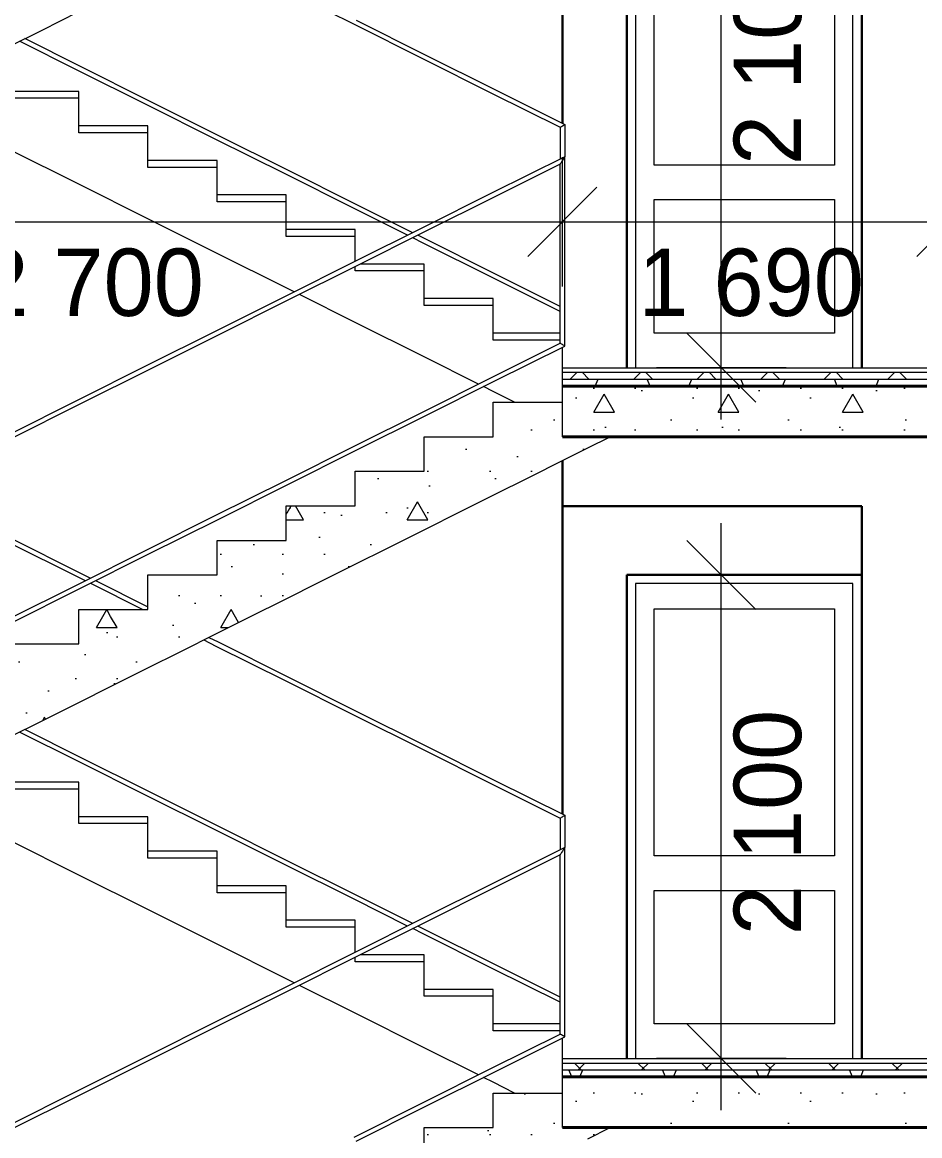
# Model space of a CAD drawing. Header units: millimetres. Extents: x -168133 to -32053, y -12928 to 37693.
# Drawn here: x -153681 to -149784, y 15564 to 20400 of the extents above; entities that cross this region are included whole.
import ezdxf

# ---------------------------------------------------------------- set-up
doc = ezdxf.new("R2010")
doc.units = ezdxf.units.MM
doc.header["$MEASUREMENT"] = 0
for name, color, linetype in [('Двери ArchiCAD', 7, 'Continuous'), ('Интерьер- Перегородка', 7, 'Continuous'), ('Кладочні розміри', 7, 'Continuous'), ('Лестницы внутренние', 7, 'Continuous'), ('Перекрытия', 7, 'Continuous')]:
    doc.layers.add(name, color=color, linetype=linetype)
for name, color, linetype, lineweight in [('Двери ArchiCAD_Ном._пера__1', 7, 'Continuous', 13), ('Двери ArchiCAD_Ном._пера__41', 7, 'Continuous', 30), ('Интерьер- Перегородка_Ном._пера__41', 7, 'Continuous', 30), ('Лестницы внутренние_Ном._пера__1', 7, 'Continuous', 13), ('Лестницы внутренние_Ном._пера__21', 7, 'Continuous', 20), ('Лестницы внутренние_Ном._пера__7', 7, 'Continuous', 5), ('Перекрытия_Ном._пера__1', 7, 'Continuous', 13), ('Перекрытия_Ном._пера__21', 7, 'Continuous', 20), ('Перекрытия_Ном._пера__61', 7, 'Continuous', 40)]:
    doc.layers.add(name, color=color, linetype=linetype, lineweight=lineweight)
doc.layers.add('Кладочні розміри_Ном._пера__98', color=7, linetype='Continuous', lineweight=13, true_color=0x001f3e)
doc.layers.add('Лестницы внутренние_Ном._пера__241', color=7, linetype='Continuous', lineweight=13, true_color=0x515151)
doc.styles.add('СГЕНЕРИР_СТИЛЬ_1', font='')
doc.styles.get('СГЕНЕРИР_СТИЛЬ_1').set_extended_font_data('Century Gothic')
doc.dimstyles.new('СГЕНЕРИР_СТИЛЬ__1', dxfattribs={"dimtxt": 292.500007, "dimasz": 285, "dimexe": 0.18, "dimexo": 444.840628, "dimgap": 0.09, "dimtad": 3, "dimdec": 0, "dimzin": 0, "dimdsep": 46, "dimtxsty": 'СГЕНЕРИР_СТИЛЬ_1', "dimblk": 'ARROWHEAD_6', "dimblk1": 'ARROWHEAD_6', "dimblk2": 'ARROWHEAD_6', "dimcen": 0.09, "dimclrd": 256, "dimclre": 256, "dimclrt": 256, "dimadec": 0, "dimazin": 0, "dimtfac": 1, "dimtdec": 4, "dimtmove": 0, "dimatfit": 3, "dimfxl": 0, "dimtolj": 1, "dimtzin": 0, "dimarcsym": 0})
doc.dimstyles.new('СГЕНЕРИР_СТИЛЬ__2', dxfattribs={"dimtxt": 292.500007, "dimasz": 285, "dimexe": 0.18, "dimexo": 444.840628, "dimgap": 0.09, "dimtad": 3, "dimdec": 0, "dimzin": 0, "dimdsep": 46, "dimtxsty": 'СГЕНЕРИР_СТИЛЬ_1', "dimblk": 'ARROWHEAD_6', "dimblk1": 'ARROWHEAD_6', "dimblk2": 'ARROWHEAD_6', "dimcen": 0.09, "dimclrd": 256, "dimclre": 256, "dimclrt": 256, "dimadec": 0, "dimazin": 0, "dimtfac": 1, "dimtdec": 4, "dimtmove": 2, "dimatfit": 3, "dimfxl": 0, "dimtolj": 1, "dimtzin": 0, "dimarcsym": 0})
doc.dimstyles.new('СГЕНЕРИР_СТИЛЬ__5', dxfattribs={"dimtxt": 292.500007, "dimasz": 285, "dimexe": 0.18, "dimexo": 444.840628, "dimgap": 0.09, "dimtad": 1, "dimtih": 1, "dimtoh": 1, "dimdec": 0, "dimzin": 0, "dimdsep": 46, "dimtxsty": 'СГЕНЕРИР_СТИЛЬ_1', "dimblk": 'ARROWHEAD_6', "dimblk1": 'ARROWHEAD_6', "dimblk2": 'ARROWHEAD_6', "dimcen": 0.09, "dimclrd": 256, "dimclre": 256, "dimclrt": 256, "dimadec": 0, "dimazin": 0, "dimtfac": 1, "dimtdec": 4, "dimtmove": 2, "dimatfit": 3, "dimfxl": 0, "dimtolj": 1, "dimtzin": 0, "dimarcsym": 0})
doc.dimstyles.new('СГЕНЕРИР_СТИЛЬ__6', dxfattribs={"dimtxt": 292.500007, "dimasz": 285, "dimexe": 0.18, "dimexo": 444.840628, "dimgap": 0.09, "dimtad": 1, "dimtih": 1, "dimtoh": 1, "dimdec": 0, "dimzin": 0, "dimdsep": 46, "dimtxsty": 'СГЕНЕРИР_СТИЛЬ_1', "dimblk": 'ARROWHEAD_6', "dimblk1": 'ARROWHEAD_6', "dimblk2": 'ARROWHEAD_6', "dimcen": 0.09, "dimclrd": 256, "dimclre": 256, "dimclrt": 256, "dimadec": 0, "dimazin": 0, "dimtfac": 1, "dimtdec": 4, "dimtmove": 0, "dimatfit": 3, "dimfxl": 0, "dimtolj": 1, "dimtzin": 0, "dimarcsym": 0})
pattern_1 = [(0, (0, 0), (0, 935.3074), [90, -450]), (0, (270, 467.7), (0, 935.3074), [90, -450]), (60, (0, 0), (-810, 467.6537), [90, -450]), (60, (540, 0), (-810, 467.6537), [90, -450]), (120, (90, 0), (810, 467.6537), [90, -450]), (120, (630, 0), (810, 467.6537), [90, -450]), (0, (0, 90), (0, 180), [0, -180, 0, -270]), (45, (90, 90), (-127.27922, 127.27922), [0, -135, 0, -225])]
pattern_2 = [(0, (0, 0), (0, 90.000004), [])]
pattern_3 = [(45, (0, 0), (-137.88582, 137.88582), []), (135, (0, 0), (137.88582, 137.88582), [])]
pattern_4 = [(0, (0, 0), (0, 406400), []), (0, (0, 90), (0, 406400), []), (90, (0, 0), (-406.4, 0), [88.9, -406400]), (90, (38.1, 0), (-406.4, 0), [88.9, -406400]), (66.8014, (0, 0), (-343.3379, 147.1448), []), (293.1986, (38.1, 0), (343.3379, 147.1448), [])]
pattern_5 = [(0, (0, 0), (0, 935.3075), [90, -450]), (0, (270, 467.7), (0, 935.3075), [90, -450]), (60, (0, 0), (-810, 467.654), [90, -450]), (60, (540, 0), (-810, 467.654), [90, -450]), (120, (90, 0), (810, 467.654), [90, -450]), (120, (630, 0), (810, 467.654), [90, -450]), (0, (0, 90), (0, 180), [0, -180, 0, -270]), (45, (90, 90), (-127.27923, 127.27923), [0, -135, 0, -225])]

# ---------------------------------------------------------------- blocks, each defined once
blk = doc.blocks.new('Элемент разреза_166')
at = {"layer": 'Лестницы внутренние_Ном._пера__241', "linetype": 'Continuous'}
h = blk.add_hatch(dxfattribs=at)
h.set_pattern_fill('Бетон', color=256, style=0, pattern_type=2)
h.set_pattern_definition(pattern_1)
h.paths.add_polyline_path([(-154085.6, 20220), (-154085.6, 20170), (-154062.3, 20170), (-154040.2, 20170), (-154013.6, 20170), (-153988.4, 20170), (-153870.4, 20229), (-153735.6, 20296.4), (-153595.5, 20366.4), (-153435.6, 20446.4), (-153295.5, 20516.4), (-153135.6, 20596.4), (-152995.5, 20666.4), (-152835.6, 20746.4), (-152695.5, 20816.4), (-152535.6, 20896.4), (-152395.5, 20966.4), (-152235.6, 21046.4), (-152095.5, 21116.4), (-151935.6, 21196.4), (-151775.7, 21276.3), (-151635.6, 21346.4), (-151475.7, 21426.3), (-151335.6, 21496.4), (-151225.2, 21551.6), (-151128.4, 21600), (-151335.6, 21600), (-151335.6, 21720), (-151635.6, 21720), (-151635.6, 21570), (-151935.6, 21570), (-151935.6, 21420), (-152235.6, 21420), (-152235.6, 21270), (-152535.6, 21270), (-152535.6, 21120), (-152835.6, 21120), (-152835.6, 20970), (-153135.6, 20970), (-153135.6, 20820), (-153435.6, 20820), (-153435.6, 20670), (-153735.6, 20670), (-153735.6, 20520), (-154035.6, 20520), (-154035.6, 20370), (-154085.6, 20370)])
at = {"layer": 'Лестницы внутренние_Ном._пера__1', "linetype": 'Continuous'}
for p, q in [((-153435.6, 20070), (-153735.6, 20070)), ((-153435.6, 19920), (-153435.6, 20070)), ((-153135.6, 19920), (-153435.6, 19920)), ((-153135.6, 19770), (-153135.6, 19920)), ((-153435.6, 19696.4), (-153735.6, 19846.4)), ((-152835.6, 19770), (-153135.6, 19770)), ((-152835.6, 19620), (-152835.6, 19770)), ((-153135.6, 19546.4), (-153435.6, 19696.4)), ((-152535.6, 19620), (-152835.6, 19620)), ((-152535.6, 19470), (-152535.6, 19620)), ((-152835.6, 19396.4), (-153135.6, 19546.4)), ((-152235.6, 19470), (-152535.6, 19470)), ((-152235.6, 19361.2), (-152235.6, 19470)), ((-152535.6, 19246.4), (-152835.6, 19396.4)), ((-152235.6, 19320), (-152235.6, 19338.8)), ((-151935.6, 19320), (-152235.6, 19320)), ((-151935.6, 19170), (-151935.6, 19320)), ((-152500.4, 19228.8), (-152535.6, 19246.4)), ((-152235.6, 19096.4), (-152478.1, 19217.6)), ((-151635.6, 19170), (-151935.6, 19170)), ((-151635.6, 19050), (-151635.6, 19170)), ((-151935.6, 18946.4), (-152235.6, 19096.4)), ((-151335.6, 18900), (-151335.6, 18988.8)), ((-151700.4, 18828.8), (-151935.6, 18946.4)), ((-151635.6, 18796.4), (-151678.1, 18817.6)), ((-151542.9, 18750), (-151635.6, 18796.4))]:
    blk.add_line(p, q, dxfattribs=at)
at = {"layer": 'Лестницы внутренние_Ном._пера__21', "linetype": 'Continuous'}
for p, q in [((-153595.5, 20366.4), (-153435.6, 20446.4)), ((-153735.6, 20296.4), (-153595.5, 20366.4))]:
    blk.add_line(p, q, dxfattribs=at)
at = {"layer": 'Лестницы внутренние_Ном._пера__241', "linetype": 'Continuous'}
for p, q in [((-152540.1, 20541.1), (-152240.1, 20391.1)), ((-152231.2, 20408.9), (-151931.2, 20258.9)), ((-152240.1, 20391.1), (-151940.1, 20241.1)), ((-153440.1, 20191.1), (-153693.2, 20317.6)), ((-153431.2, 20208.9), (-153670.8, 20328.8)), ((-151940.1, 20241.1), (-151640.1, 20091.1)), ((-151931.2, 20258.9), (-151631.2, 20108.9)), ((-153140.1, 20041.1), (-153440.1, 20191.1)), ((-153131.2, 20058.9), (-153431.2, 20208.9)), ((-151640.1, 20091.1), (-151345.6, 19943.8)), ((-151631.2, 20108.9), (-151325.6, 19956.2)), ((-152840.1, 19891.1), (-153140.1, 20041.1)), ((-152831.2, 19908.9), (-153131.2, 20058.9)), ((-151345.6, 19943.8), (-151344.9, 19944.3)), ((-151345.6, 19943.8), (-151345.6, 19806.2)), ((-151344.9, 19944.3), (-151342.7, 19945.6)), ((-151342.7, 19945.6), (-151339.5, 19947.6)), ((-151339.5, 19947.6), (-151335.6, 19950)), ((-151335.6, 19950), (-151331.8, 19952.4)), ((-151331.8, 19952.4), (-151328.6, 19954.4)), ((-151328.6, 19954.4), (-151326.4, 19955.7)), ((-151326.4, 19955.7), (-151325.6, 19956.2)), ((-151325.6, 19956.2), (-151325.6, 19816.2)), ((-152540.1, 19741.1), (-152840.1, 19891.1)), ((-152531.2, 19758.9), (-152831.2, 19908.9)), ((-152240.1, 19591.1), (-152540.1, 19741.1)), ((-152231.2, 19608.9), (-152531.2, 19758.9)), ((-152008, 19475), (-152240.1, 19591.1)), ((-151985.6, 19486.2), (-152231.2, 19608.9)), ((-151940.1, 19441.1), (-151985.6, 19463.8)), ((-151931.2, 19458.9), (-151963.3, 19475)), ((-151640.1, 19291.1), (-151940.1, 19441.1)), ((-151631.2, 19308.9), (-151931.2, 19458.9)), ((-151345.6, 19166.2), (-151631.2, 19308.9)), ((-151345.6, 19143.8), (-151640.1, 19291.1))]:
    blk.add_line(p, q, dxfattribs=at)
at = {"layer": 'Лестницы внутренние_Ном._пера__7', "linetype": 'Continuous'}
for p, q in [((-153435.6, 20100), (-153735.6, 20100)), ((-153435.6, 20070), (-153435.6, 20100)), ((-153135.6, 19950), (-153435.6, 19950)), ((-153135.6, 19920), (-153135.6, 19950)), ((-152835.6, 19800), (-153135.6, 19800)), ((-152835.6, 19770), (-152835.6, 19800)), ((-152535.6, 19650), (-152835.6, 19650)), ((-152535.6, 19620), (-152535.6, 19650)), ((-152235.6, 19500), (-152535.6, 19500)), ((-152235.6, 19470), (-152235.6, 19500)), ((-151935.6, 19350), (-152213.3, 19350)), ((-151935.6, 19320), (-151935.6, 19350)), ((-151635.6, 19200), (-151935.6, 19200)), ((-151635.6, 19170), (-151635.6, 19200)), ((-151345.6, 19050), (-151635.6, 19050)), ((-151635.6, 19020), (-151635.6, 19050)), ((-151345.6, 19020), (-151635.6, 19020))]:
    blk.add_line(p, q, dxfattribs=at)
blk = doc.blocks.new('Элемент разреза_167')
at = {"layer": 'Лестницы внутренние_Ном._пера__241', "linetype": 'Continuous'}
h = blk.add_hatch(dxfattribs=at)
h.set_pattern_fill('Бетон', color=256, style=0, pattern_type=2)
h.set_pattern_definition(pattern_1)
h.paths.add_polyline_path([(-154085.6, 17220), (-154085.6, 17170), (-154062.3, 17170), (-154040.2, 17170), (-154013.6, 17170), (-153988.4, 17170), (-153870.4, 17229), (-153735.6, 17296.4), (-153595.5, 17366.4), (-153435.6, 17446.4), (-153295.5, 17516.4), (-153135.6, 17596.4), (-152995.5, 17666.4), (-152835.6, 17746.4), (-152695.5, 17816.4), (-152535.6, 17896.4), (-152395.5, 17966.4), (-152235.6, 18046.4), (-152095.5, 18116.4), (-151935.6, 18196.4), (-151775.7, 18276.3), (-151635.6, 18346.4), (-151475.7, 18426.3), (-151335.6, 18496.4), (-151225.2, 18551.6), (-151128.4, 18600), (-151335.6, 18600), (-151335.6, 18720), (-151635.6, 18720), (-151635.6, 18570), (-151935.6, 18570), (-151935.6, 18420), (-152235.6, 18420), (-152235.6, 18270), (-152535.6, 18270), (-152535.6, 18120), (-152835.6, 18120), (-152835.6, 17970), (-153135.6, 17970), (-153135.6, 17820), (-153435.6, 17820), (-153435.6, 17670), (-153735.6, 17670), (-153735.6, 17520), (-154035.6, 17520), (-154035.6, 17370), (-154085.6, 17370)])
h = blk.add_hatch(dxfattribs=at)
h.set_pattern_fill('Бетон', color=256, style=0, pattern_type=2)
h.set_pattern_definition(pattern_1)
h.paths.add_polyline_path([(-151335.6, 18720), (-151335.6, 18750), (-151635.6, 18750), (-151635.6, 18720)])
h = blk.add_hatch(dxfattribs=at)
h.set_pattern_fill('Бетон', color=256, style=0, pattern_type=2)
h.set_pattern_definition(pattern_1)
h.paths.add_polyline_path([(-151635.6, 18570), (-151635.6, 18600), (-151935.6, 18600), (-151935.6, 18570)])
h = blk.add_hatch(dxfattribs=at)
h.set_pattern_fill('Бетон', color=256, style=0, pattern_type=2)
h.set_pattern_definition(pattern_1)
h.paths.add_polyline_path([(-151935.6, 18420), (-151935.6, 18450), (-152235.6, 18450), (-152235.6, 18420)])
h = blk.add_hatch(dxfattribs=at)
h.set_pattern_fill('Бетон', color=256, style=0, pattern_type=2)
h.set_pattern_definition(pattern_1)
h.paths.add_polyline_path([(-152235.6, 18270), (-152235.6, 18300), (-152535.6, 18300), (-152535.6, 18270)])
h = blk.add_hatch(dxfattribs=at)
h.set_pattern_fill('Бетон', color=256, style=0, pattern_type=2)
h.set_pattern_definition(pattern_1)
h.paths.add_polyline_path([(-152535.6, 18120), (-152535.6, 18150), (-152835.6, 18150), (-152835.6, 18120)])
h = blk.add_hatch(dxfattribs=at)
h.set_pattern_fill('Бетон', color=256, style=0, pattern_type=2)
h.set_pattern_definition(pattern_1)
h.paths.add_polyline_path([(-152835.6, 17970), (-152835.6, 18000), (-153135.6, 18000), (-153135.6, 17970)])
h = blk.add_hatch(dxfattribs=at)
h.set_pattern_fill('Бетон', color=256, style=0, pattern_type=2)
h.set_pattern_definition(pattern_1)
h.paths.add_polyline_path([(-153135.6, 17820), (-153135.6, 17850), (-153435.6, 17850), (-153435.6, 17820)])
h = blk.add_hatch(dxfattribs=at)
h.set_pattern_fill('Бетон', color=256, style=0, pattern_type=2)
h.set_pattern_definition(pattern_1)
h.paths.add_polyline_path([(-153435.6, 17670), (-153435.6, 17700), (-153735.6, 17700), (-153735.6, 17670)])
at = {"layer": 'Лестницы внутренние_Ном._пера__1', "linetype": 'Continuous'}
for p, q in [((-153435.6, 17070), (-153735.6, 17070)), ((-153435.6, 16920), (-153435.6, 17070)), ((-153135.6, 16920), (-153435.6, 16920)), ((-153135.6, 16770), (-153135.6, 16920)), ((-153435.6, 16696.4), (-153735.6, 16846.4)), ((-152835.6, 16770), (-153135.6, 16770)), ((-152835.6, 16620), (-152835.6, 16770)), ((-153135.6, 16546.4), (-153435.6, 16696.4)), ((-152535.6, 16620), (-152835.6, 16620)), ((-152535.6, 16470), (-152535.6, 16620)), ((-152835.6, 16396.4), (-153135.6, 16546.4)), ((-152235.6, 16470), (-152535.6, 16470)), ((-152235.6, 16361.2), (-152235.6, 16470)), ((-152535.6, 16246.4), (-152835.6, 16396.4)), ((-152235.6, 16320), (-152235.6, 16338.8)), ((-151935.6, 16320), (-152235.6, 16320)), ((-151935.6, 16170), (-151935.6, 16320)), ((-152500.4, 16228.8), (-152535.6, 16246.4)), ((-152235.6, 16096.4), (-152478.1, 16217.6)), ((-151635.6, 16170), (-151935.6, 16170)), ((-151635.6, 16050), (-151635.6, 16170)), ((-151935.6, 15946.4), (-152235.6, 16096.4)), ((-151335.6, 15900), (-151335.6, 15988.8)), ((-151700.4, 15828.8), (-151935.6, 15946.4)), ((-151635.6, 15796.4), (-151678.1, 15817.6)), ((-151542.9, 15750), (-151635.6, 15796.4))]:
    blk.add_line(p, q, dxfattribs=at)
at = {"layer": 'Лестницы внутренние_Ном._пера__21', "linetype": 'Continuous'}
for p, q in [((-151635.6, 18750), (-151335.6, 18750)), ((-151635.6, 18720), (-151635.6, 18750)), ((-151635.6, 18600), (-151635.6, 18720)), ((-151335.6, 18720), (-151335.6, 18750)), ((-151335.6, 18600), (-151335.6, 18720)), ((-151935.6, 18600), (-151635.6, 18600)), ((-151935.6, 18570), (-151935.6, 18600)), ((-151935.6, 18450), (-151935.6, 18570)), ((-151335.6, 18600), (-151128.4, 18600)), ((-151225.2, 18551.6), (-151128.4, 18600)), ((-151335.6, 18496.4), (-151225.2, 18551.6)), ((-151475.7, 18426.3), (-151335.6, 18496.4)), ((-152235.6, 18450), (-151935.6, 18450)), ((-152235.6, 18420), (-152235.6, 18450)), ((-151635.6, 18346.4), (-151475.7, 18426.3)), ((-152235.6, 18300), (-152235.6, 18420)), ((-151775.7, 18276.3), (-151635.6, 18346.4)), ((-152535.6, 18300), (-152235.6, 18300)), ((-152535.6, 18270), (-152535.6, 18300)), ((-152535.6, 18150), (-152535.6, 18270)), ((-151935.6, 18196.4), (-151775.7, 18276.3)), ((-152095.5, 18116.4), (-151935.6, 18196.4)), ((-152835.6, 18150), (-152535.6, 18150)), ((-152835.6, 18120), (-152835.6, 18150)), ((-152835.6, 18000), (-152835.6, 18120)), ((-152235.6, 18046.4), (-152095.5, 18116.4)), ((-152395.5, 17966.4), (-152235.6, 18046.4)), ((-153135.6, 18000), (-152835.6, 18000)), ((-153135.6, 17970), (-153135.6, 18000)), ((-153135.6, 17850), (-153135.6, 17970)), ((-152535.6, 17896.4), (-152395.5, 17966.4)), ((-152695.5, 17816.4), (-152535.6, 17896.4)), ((-153435.6, 17850), (-153135.6, 17850)), ((-153435.6, 17820), (-153435.6, 17850)), ((-153435.6, 17700), (-153435.6, 17820)), ((-152835.6, 17746.4), (-152695.5, 17816.4)), ((-152995.5, 17666.4), (-152835.6, 17746.4)), ((-153735.6, 17700), (-153435.6, 17700)), ((-153135.6, 17596.4), (-152995.5, 17666.4)), ((-153295.5, 17516.4), (-153135.6, 17596.4)), ((-153435.6, 17446.4), (-153295.5, 17516.4)), ((-153595.5, 17366.4), (-153435.6, 17446.4)), ((-153735.6, 17296.4), (-153595.5, 17366.4))]:
    blk.add_line(p, q, dxfattribs=at)
at = {"layer": 'Лестницы внутренние_Ном._пера__241', "linetype": 'Continuous'}
for p, q in [((-151325.6, 19816.2), (-151640.1, 19658.9)), ((-151345.6, 19783.8), (-151631.2, 19641.1)), ((-151344.9, 19785.1), (-151345.6, 19783.8)), ((-151345.6, 19006.2), (-151345.6, 19783.8)), ((-151342.7, 19788.6), (-151344.9, 19785.1)), ((-151339.5, 19793.8), (-151342.7, 19788.6)), ((-151335.6, 19800), (-151339.5, 19793.8)), ((-151331.8, 19806.2), (-151335.6, 19800)), ((-151328.6, 19811.4), (-151331.8, 19806.2)), ((-151326.4, 19814.9), (-151328.6, 19811.4)), ((-151325.6, 19816.2), (-151326.4, 19814.9)), ((-151325.6, 18993.8), (-151325.6, 19816.2)), ((-151640.1, 19658.9), (-151940.1, 19508.9)), ((-151631.2, 19641.1), (-151931.2, 19491.1)), ((-151940.1, 19508.9), (-152240.1, 19358.9)), ((-151931.2, 19491.1), (-152231.2, 19341.1)), ((-152240.1, 19358.9), (-152540.1, 19208.9)), ((-152231.2, 19341.1), (-152531.2, 19191.1)), ((-152540.1, 19208.9), (-152840.1, 19058.9)), ((-152531.2, 19191.1), (-152831.2, 19041.1)), ((-152840.1, 19058.9), (-153140.1, 18908.9)), ((-152831.2, 19041.1), (-153131.2, 18891.1)), ((-151640.1, 18858.9), (-151345.6, 19006.2)), ((-151344.9, 19005.7), (-151345.6, 19006.2)), ((-151342.7, 19004.4), (-151344.9, 19005.7)), ((-151339.5, 19002.4), (-151342.7, 19004.4)), ((-151631.2, 18841.1), (-151325.6, 18993.8)), ((-151335.6, 19000), (-151339.5, 19002.4)), ((-151331.8, 18997.6), (-151335.6, 19000)), ((-151328.6, 18995.6), (-151331.8, 18997.6)), ((-151326.4, 18994.3), (-151328.6, 18995.6)), ((-151325.6, 18993.8), (-151326.4, 18994.3)), ((-153140.1, 18908.9), (-153440.1, 18758.9)), ((-153131.2, 18891.1), (-153431.2, 18741.1)), ((-151940.1, 18708.9), (-151640.1, 18858.9)), ((-151931.2, 18691.1), (-151631.2, 18841.1)), ((-153440.1, 18758.9), (-153740.1, 18608.9)), ((-153431.2, 18741.1), (-153731.2, 18591.1)), ((-152240.1, 18558.9), (-151940.1, 18708.9)), ((-152231.2, 18541.1), (-151931.2, 18691.1)), ((-152540.1, 18408.9), (-152240.1, 18558.9)), ((-152531.2, 18391.1), (-152231.2, 18541.1)), ((-152840.1, 18258.9), (-152540.1, 18408.9)), ((-152831.2, 18241.1), (-152531.2, 18391.1)), ((-153140.1, 18108.9), (-152840.1, 18258.9)), ((-153131.2, 18091.1), (-152831.2, 18241.1)), ((-153740.1, 18141.1), (-153440.1, 17991.1)), ((-153731.2, 18158.9), (-153431.2, 18008.9)), ((-153440.1, 17958.9), (-153140.1, 18108.9)), ((-153431.2, 17941.1), (-153131.2, 18091.1)), ((-153440.1, 17991.1), (-153408, 17975)), ((-153431.2, 18008.9), (-153385.6, 17986.2)), ((-153740.1, 17808.9), (-153440.1, 17958.9)), ((-153731.2, 17791.1), (-153431.2, 17941.1)), ((-153385.6, 17963.8), (-153158, 17850)), ((-153363.3, 17975), (-153135.6, 17861.2)), ((-152893.2, 17717.6), (-152840.1, 17691.1)), ((-152870.8, 17728.8), (-152831.2, 17708.9)), ((-152831.2, 17708.9), (-152531.2, 17558.9)), ((-152840.1, 17691.1), (-152540.1, 17541.1)), ((-152531.2, 17558.9), (-152231.2, 17408.9)), ((-152540.1, 17541.1), (-152240.1, 17391.1)), ((-152231.2, 17408.9), (-151931.2, 17258.9)), ((-152240.1, 17391.1), (-151940.1, 17241.1)), ((-153440.1, 17191.1), (-153693.2, 17317.6)), ((-153431.2, 17208.9), (-153670.8, 17328.8)), ((-151940.1, 17241.1), (-151640.1, 17091.1)), ((-151931.2, 17258.9), (-151631.2, 17108.9)), ((-153140.1, 17041.1), (-153440.1, 17191.1)), ((-153131.2, 17058.9), (-153431.2, 17208.9)), ((-151640.1, 17091.1), (-151345.6, 16943.8)), ((-151631.2, 17108.9), (-151325.6, 16956.2)), ((-152840.1, 16891.1), (-153140.1, 17041.1)), ((-152831.2, 16908.9), (-153131.2, 17058.9)), ((-151345.6, 16943.8), (-151344.9, 16944.3)), ((-151345.6, 16943.8), (-151345.6, 16806.2)), ((-151344.9, 16944.3), (-151342.7, 16945.6)), ((-151342.7, 16945.6), (-151339.5, 16947.6)), ((-151339.5, 16947.6), (-151335.6, 16950)), ((-151335.6, 16950), (-151331.8, 16952.4)), ((-151331.8, 16952.4), (-151328.6, 16954.4)), ((-151328.6, 16954.4), (-151326.4, 16955.7)), ((-151326.4, 16955.7), (-151325.6, 16956.2)), ((-151325.6, 16956.2), (-151325.6, 16816.2)), ((-152540.1, 16741.1), (-152840.1, 16891.1)), ((-152531.2, 16758.9), (-152831.2, 16908.9)), ((-152240.1, 16591.1), (-152540.1, 16741.1)), ((-152231.2, 16608.9), (-152531.2, 16758.9)), ((-152008, 16475), (-152240.1, 16591.1)), ((-151985.6, 16486.2), (-152231.2, 16608.9)), ((-151940.1, 16441.1), (-151985.6, 16463.8)), ((-151931.2, 16458.9), (-151963.3, 16475)), ((-151640.1, 16291.1), (-151940.1, 16441.1)), ((-151631.2, 16308.9), (-151931.2, 16458.9)), ((-151345.6, 16166.2), (-151631.2, 16308.9)), ((-151345.6, 16143.8), (-151640.1, 16291.1))]:
    blk.add_line(p, q, dxfattribs=at)
at = {"layer": 'Лестницы внутренние_Ном._пера__7', "linetype": 'Continuous'}
for p, q in [((-153435.6, 17100), (-153735.6, 17100)), ((-153435.6, 17070), (-153435.6, 17100)), ((-153135.6, 16950), (-153435.6, 16950)), ((-153135.6, 16920), (-153135.6, 16950)), ((-152835.6, 16800), (-153135.6, 16800)), ((-152835.6, 16770), (-152835.6, 16800)), ((-152535.6, 16650), (-152835.6, 16650)), ((-152535.6, 16620), (-152535.6, 16650)), ((-152235.6, 16500), (-152535.6, 16500)), ((-152235.6, 16470), (-152235.6, 16500)), ((-151935.6, 16350), (-152213.3, 16350)), ((-151935.6, 16320), (-151935.6, 16350)), ((-151635.6, 16200), (-151935.6, 16200)), ((-151635.6, 16170), (-151635.6, 16200)), ((-151345.6, 16050), (-151635.6, 16050)), ((-151635.6, 16020), (-151635.6, 16050)), ((-151345.6, 16020), (-151635.6, 16020))]:
    blk.add_line(p, q, dxfattribs=at)
blk = doc.blocks.new('Элемент разреза_169')
at = {"layer": 'Лестницы внутренние_Ном._пера__241', "linetype": 'Continuous'}
h = blk.add_hatch(dxfattribs=at)
h.set_pattern_fill('Бетон', color=256, style=0, pattern_type=2)
h.set_pattern_definition(pattern_1)
h.paths.add_polyline_path([(-154085.6, 14220), (-154085.6, 14170), (-154062.3, 14170), (-154040.2, 14170), (-154013.6, 14170), (-153988.4, 14170), (-153853.7, 14237.4), (-153735.6, 14296.4), (-153575.7, 14376.3), (-153435.6, 14446.4), (-153275.7, 14526.3), (-153135.6, 14596.4), (-152975.7, 14676.3), (-152835.6, 14746.4), (-152675.7, 14826.3), (-152535.6, 14896.4), (-152375.7, 14976.3), (-152235.6, 15046.4), (-152075.7, 15126.3), (-151935.6, 15196.4), (-151775.7, 15276.3), (-151635.6, 15346.4), (-151475.7, 15426.3), (-151335.6, 15496.4), (-151225.2, 15551.6), (-151128.4, 15600), (-151335.6, 15600), (-151335.6, 15720), (-151635.6, 15720), (-151635.6, 15570), (-151935.6, 15570), (-151935.6, 15420), (-152235.6, 15420), (-152235.6, 15270), (-152535.6, 15270), (-152535.6, 15120), (-152835.6, 15120), (-152835.6, 14970), (-153135.6, 14970), (-153135.6, 14820), (-153435.6, 14820), (-153435.6, 14670), (-153735.6, 14670), (-153735.6, 14520), (-154035.6, 14520), (-154035.6, 14370), (-154085.6, 14370)])
h = blk.add_hatch(dxfattribs=at)
h.set_pattern_fill('Бетон', color=256, style=0, pattern_type=2)
h.set_pattern_definition(pattern_1)
h.paths.add_polyline_path([(-151335.6, 15720), (-151335.6, 15750), (-151635.6, 15750), (-151635.6, 15720)])
h = blk.add_hatch(dxfattribs=at)
h.set_pattern_fill('Бетон', color=256, style=0, pattern_type=2)
h.set_pattern_definition(pattern_1)
h.paths.add_polyline_path([(-151635.6, 15570), (-151635.6, 15600), (-151935.6, 15600), (-151935.6, 15570)])
at = {"layer": 'Лестницы внутренние_Ном._пера__21', "linetype": 'Continuous'}
for p, q in [((-151635.6, 15750), (-151335.6, 15750)), ((-151635.6, 15720), (-151635.6, 15750)), ((-151635.6, 15600), (-151635.6, 15720)), ((-151335.6, 15720), (-151335.6, 15750)), ((-151335.6, 15600), (-151335.6, 15720)), ((-151935.6, 15600), (-151635.6, 15600)), ((-151935.6, 15570), (-151935.6, 15600)), ((-151335.6, 15600), (-151128.4, 15600)), ((-151225.2, 15551.6), (-151128.4, 15600)), ((-151935.6, 15450), (-151935.6, 15570))]:
    blk.add_line(p, q, dxfattribs=at)
at = {"layer": 'Лестницы внутренние_Ном._пера__241', "linetype": 'Continuous'}
for p, q in [((-151325.6, 16816.2), (-151640.1, 16658.9)), ((-151345.6, 16783.8), (-151631.2, 16641.1)), ((-151344.9, 16785.1), (-151345.6, 16783.8)), ((-151345.6, 16006.2), (-151345.6, 16783.8)), ((-151342.7, 16788.6), (-151344.9, 16785.1)), ((-151339.5, 16793.8), (-151342.7, 16788.6)), ((-151335.6, 16800), (-151339.5, 16793.8)), ((-151331.8, 16806.2), (-151335.6, 16800)), ((-151328.6, 16811.4), (-151331.8, 16806.2)), ((-151326.4, 16814.9), (-151328.6, 16811.4)), ((-151325.6, 16816.2), (-151326.4, 16814.9)), ((-151325.6, 15993.8), (-151325.6, 16816.2)), ((-151640.1, 16658.9), (-151940.1, 16508.9)), ((-151631.2, 16641.1), (-151931.2, 16491.1)), ((-151940.1, 16508.9), (-152240.1, 16358.9)), ((-151931.2, 16491.1), (-152231.2, 16341.1)), ((-152240.1, 16358.9), (-152540.1, 16208.9)), ((-152231.2, 16341.1), (-152531.2, 16191.1)), ((-152540.1, 16208.9), (-152840.1, 16058.9)), ((-152531.2, 16191.1), (-152831.2, 16041.1)), ((-152840.1, 16058.9), (-153140.1, 15908.9)), ((-152831.2, 16041.1), (-153131.2, 15891.1)), ((-151640.1, 15858.9), (-151345.6, 16006.2)), ((-151344.9, 16005.7), (-151345.6, 16006.2)), ((-151342.7, 16004.4), (-151344.9, 16005.7)), ((-151631.2, 15841.1), (-151325.6, 15993.8)), ((-151339.5, 16002.4), (-151342.7, 16004.4)), ((-151335.6, 16000), (-151339.5, 16002.4)), ((-151331.8, 15997.6), (-151335.6, 16000)), ((-151328.6, 15995.6), (-151331.8, 15997.6)), ((-151326.4, 15994.3), (-151328.6, 15995.6)), ((-151325.6, 15993.8), (-151326.4, 15994.3)), ((-153140.1, 15908.9), (-153440.1, 15758.9)), ((-153131.2, 15891.1), (-153431.2, 15741.1)), ((-151940.1, 15708.9), (-151640.1, 15858.9)), ((-151931.2, 15691.1), (-151631.2, 15841.1)), ((-153440.1, 15758.9), (-153740.1, 15608.9)), ((-153431.2, 15741.1), (-153731.2, 15591.1)), ((-152240.1, 15558.9), (-151940.1, 15708.9)), ((-152231.2, 15541.1), (-151931.2, 15691.1))]:
    blk.add_line(p, q, dxfattribs=at)
blk = doc.blocks.new('Элемент разреза_173')
at = {"layer": 'Интерьер- Перегородка_Ном._пера__41', "linetype": 'Continuous'}
blk.add_line((-151335.6, 21496.4), (-151335.6, 19961.2), dxfattribs=at)
blk = doc.blocks.new('Элемент разреза_176')
at = {"layer": 'Интерьер- Перегородка_Ном._пера__41', "linetype": 'Continuous'}
blk.add_line((-151335.6, 18496.4), (-151335.6, 16961.2), dxfattribs=at)
blk = doc.blocks.new('Элемент разреза_181')
at = {"layer": 'Двери ArchiCAD_Ном._пера__1', "linetype": 'Continuous'}
for p, q in [((-151017.6, 17962), (-151017.6, 17852)), ((-150073.6, 17962), (-151017.6, 17962)), ((-150073.6, 17852), (-150073.6, 17962)), ((-151017.6, 17852), (-151017.6, 16050)), ((-150937.6, 16780), (-150937.6, 17852)), ((-150937.6, 17852), (-150153.6, 17852)), ((-150153.6, 17852), (-150153.6, 16780)), ((-150073.6, 16050), (-150073.6, 17852)), ((-150153.6, 16780), (-150937.6, 16780)), ((-150937.6, 16050), (-150937.6, 16630)), ((-150937.6, 16630), (-150153.6, 16630)), ((-150153.6, 16630), (-150153.6, 16050)), ((-151017.6, 16050), (-151017.6, 15900)), ((-150153.6, 16050), (-150937.6, 16050)), ((-150073.6, 15900), (-150073.6, 16050))]:
    blk.add_line(p, q, dxfattribs=at)
at = {"layer": 'Двери ArchiCAD_Ном._пера__41', "linetype": 'Continuous'}
for p, q in [((-151055.6, 18000), (-150035.6, 18000)), ((-151055.6, 15900), (-151055.6, 18000))]:
    blk.add_line(p, q, dxfattribs=at)
blk = doc.blocks.new('Элемент разреза_187')
at = {"layer": 'Двери ArchiCAD_Ном._пера__1', "linetype": 'Continuous'}
for p, q in [((-151017.6, 20962), (-151017.6, 20852)), ((-150073.6, 20962), (-151017.6, 20962)), ((-150073.6, 20852), (-150073.6, 20962)), ((-151017.6, 20852), (-151017.6, 19050)), ((-150937.6, 19780), (-150937.6, 20852)), ((-150937.6, 20852), (-150153.6, 20852)), ((-150153.6, 20852), (-150153.6, 19780)), ((-150073.6, 19050), (-150073.6, 20852)), ((-150153.6, 19780), (-150937.6, 19780)), ((-150937.6, 19050), (-150937.6, 19630)), ((-150937.6, 19630), (-150153.6, 19630)), ((-150153.6, 19630), (-150153.6, 19050)), ((-151017.6, 19050), (-151017.6, 18900)), ((-150153.6, 19050), (-150937.6, 19050)), ((-150073.6, 18900), (-150073.6, 19050))]:
    blk.add_line(p, q, dxfattribs=at)
at = {"layer": 'Двери ArchiCAD_Ном._пера__41', "linetype": 'Continuous'}
for p, q in [((-151055.6, 21000), (-150035.6, 21000)), ((-151055.6, 18900), (-151055.6, 21000))]:
    blk.add_line(p, q, dxfattribs=at)
blk = doc.blocks.new('Элемент разреза_189')
at = {"layer": 'Двери ArchiCAD_Ном._пера__41', "linetype": 'Continuous'}
for p, q in [((-151335.6, 21299), (-150035.6, 21299)), ((-150035.6, 21299), (-150035.6, 18900))]:
    blk.add_line(p, q, dxfattribs=at)
blk = doc.blocks.new('Элемент разреза_192')
at = {"layer": 'Двери ArchiCAD_Ном._пера__41', "linetype": 'Continuous'}
for p, q in [((-151335.6, 18299), (-150035.6, 18299)), ((-150035.6, 18299), (-150035.6, 15900))]:
    blk.add_line(p, q, dxfattribs=at)
blk = doc.blocks.new('Элемент разреза_199')
at = {"layer": 'Перекрытия', "linetype": 'Continuous', "lineweight": 0, "true_color": 0x000000}
h = blk.add_hatch(dxfattribs=at)
h.set_pattern_fill('Фанера__2_', color=18, style=0, pattern_type=2)
h.set_pattern_definition(pattern_2)
h.paths.add_polyline_path([(-149645.6, 15880), (-149645.6, 15900), (-151335.6, 15900), (-151335.6, 15880)])
h = blk.add_hatch(dxfattribs=at)
h.set_pattern_fill('Блоки', color=18, style=0, pattern_type=2)
h.set_pattern_definition(pattern_3)
h.paths.add_polyline_path([(-149645.6, 15850), (-149645.6, 15880), (-151335.6, 15880), (-151335.6, 15850)])
h = blk.add_hatch(dxfattribs=at)
h.set_pattern_fill('Стенка_каркасн__2х4_16_м_FB', color=18, style=0, pattern_type=2)
h.set_pattern_definition(pattern_4)
h.paths.add_polyline_path([(-149645.6, 15820), (-149645.6, 15850), (-151335.6, 15850), (-151335.6, 15820)])
h = blk.add_hatch(dxfattribs=at)
h.set_pattern_fill('structural_concrete', color=18, style=0, pattern_type=2)
h.set_pattern_definition(pattern_5)
h.paths.add_polyline_path([(-149645.6, 15600), (-149645.6, 15820), (-151335.6, 15820), (-151335.6, 15600)])
at = {"layer": 'Перекрытия_Ном._пера__1', "linetype": 'Continuous'}
for p, q in [((-151335.6, 15900), (-149645.6, 15900)), ((-151335.6, 15880), (-151335.6, 15900)), ((-151335.6, 15880), (-149645.6, 15880)), ((-151335.6, 15850), (-151335.6, 15880)), ((-151335.6, 15880), (-149645.6, 15880)), ((-149645.6, 15880), (-149645.6, 15900)), ((-149645.6, 15850), (-149645.6, 15880)), ((-151335.6, 15850), (-149645.6, 15850)), ((-151335.6, 15850), (-149645.6, 15850)), ((-151335.6, 15820), (-151335.6, 15850)), ((-149645.6, 15820), (-149645.6, 15850))]:
    blk.add_line(p, q, dxfattribs=at)
at = {"layer": 'Перекрытия_Ном._пера__21', "linetype": 'Continuous'}
for p, q in [((-151335.6, 15600), (-151335.6, 15820)), ((-149645.6, 15600), (-149645.6, 15820))]:
    blk.add_line(p, q, dxfattribs=at)
at = {"layer": 'Перекрытия_Ном._пера__61', "linetype": 'Continuous'}
for p, q in [((-151335.6, 15820), (-149645.6, 15820)), ((-151335.6, 15820), (-149645.6, 15820)), ((-151335.6, 15600), (-149645.6, 15600))]:
    blk.add_line(p, q, dxfattribs=at)
blk = doc.blocks.new('Элемент разреза_203')
at = {"layer": 'Перекрытия', "linetype": 'Continuous', "lineweight": 0, "true_color": 0x000000}
h = blk.add_hatch(dxfattribs=at)
h.set_pattern_fill('Фанера__2_', color=18, style=0, pattern_type=2)
h.set_pattern_definition(pattern_2)
h.paths.add_polyline_path([(-149645.6, 18880), (-149645.6, 18900), (-151335.6, 18900), (-151335.6, 18880)])
h = blk.add_hatch(dxfattribs=at)
h.set_pattern_fill('Блоки', color=18, style=0, pattern_type=2)
h.set_pattern_definition(pattern_3)
h.paths.add_polyline_path([(-149645.6, 18850), (-149645.6, 18880), (-151335.6, 18880), (-151335.6, 18850)])
h = blk.add_hatch(dxfattribs=at)
h.set_pattern_fill('Стенка_каркасн__2х4_16_м_FB', color=18, style=0, pattern_type=2)
h.set_pattern_definition(pattern_4)
h.paths.add_polyline_path([(-149645.6, 18820), (-149645.6, 18850), (-151335.6, 18850), (-151335.6, 18820)])
h = blk.add_hatch(dxfattribs=at)
h.set_pattern_fill('structural_concrete', color=18, style=0, pattern_type=2)
h.set_pattern_definition(pattern_5)
h.paths.add_polyline_path([(-149645.6, 18600), (-149645.6, 18820), (-151335.6, 18820), (-151335.6, 18600)])
at = {"layer": 'Перекрытия_Ном._пера__1', "linetype": 'Continuous'}
for p, q in [((-151335.6, 18900), (-149645.6, 18900)), ((-151335.6, 18880), (-151335.6, 18900)), ((-151335.6, 18880), (-149645.6, 18880)), ((-151335.6, 18850), (-151335.6, 18880)), ((-151335.6, 18880), (-149645.6, 18880)), ((-149645.6, 18880), (-149645.6, 18900)), ((-149645.6, 18850), (-149645.6, 18880)), ((-151335.6, 18850), (-149645.6, 18850)), ((-151335.6, 18850), (-149645.6, 18850)), ((-151335.6, 18820), (-151335.6, 18850)), ((-149645.6, 18820), (-149645.6, 18850))]:
    blk.add_line(p, q, dxfattribs=at)
at = {"layer": 'Перекрытия_Ном._пера__21', "linetype": 'Continuous'}
for p, q in [((-151335.6, 18600), (-151335.6, 18820)), ((-149645.6, 18600), (-149645.6, 18820))]:
    blk.add_line(p, q, dxfattribs=at)
at = {"layer": 'Перекрытия_Ном._пера__61', "linetype": 'Continuous'}
for p, q in [((-151335.6, 18820), (-149645.6, 18820)), ((-151335.6, 18820), (-149645.6, 18820)), ((-151335.6, 18600), (-149645.6, 18600))]:
    blk.add_line(p, q, dxfattribs=at)
blk = doc.blocks.new('*D461')
at = {"layer": 'Кладочні розміри_Ном._пера__98', "linetype": 'Continuous'}
for p, q in [((-150645.7, 18000), (-150645.7, 18225)), ((-150495.7, 17850), (-150795.7, 18150)), ((-150364.4, 18000), (-150926.9, 18000)), ((-150645.7, 15900), (-150645.7, 18000)), ((-150795.7, 16050), (-150495.7, 15750)), ((-150364.4, 15900), (-150926.9, 15900)), ((-150645.7, 15675), (-150645.7, 15900))]:
    blk.add_line(p, q, dxfattribs=at)
at = {"layer": 'Кладочні розміри_Ном._пера__98', "insert": (-150294.7, 16435.2), "char_height": 292.5, "attachment_point": 7, "rotation": 90, "style": 'СГЕНЕРИР_СТИЛЬ_1'}
blk.add_mtext('{2\xa0100}', dxfattribs=at)
blk = doc.blocks.new('ARROWHEAD_6')
at = {"color": 0, "linetype": 'Continuous', "lineweight": 0}
for p, q in [((-0.5, -0.5), (0.5, 0.5)), ((0, 0), (-1, 0))]:
    blk.add_line(p, q, dxfattribs=at)
blk = doc.blocks.new('*D462')
at = {"layer": 'Кладочні розміри_Ном._пера__98', "linetype": 'Continuous'}
for p, q in [((-150645.7, 21000), (-150645.7, 21225)), ((-150495.7, 20850), (-150795.7, 21150)), ((-150364.4, 21000), (-150926.9, 21000)), ((-150645.7, 18900), (-150645.7, 21000)), ((-150795.7, 19050), (-150495.7, 18750)), ((-150364.4, 18900), (-150926.9, 18900)), ((-150645.7, 18675), (-150645.7, 18900))]:
    blk.add_line(p, q, dxfattribs=at)
at = {"layer": 'Кладочні розміри_Ном._пера__98', "insert": (-150294.7, 19780), "char_height": 292.5, "attachment_point": 7, "rotation": 90, "style": 'СГЕНЕРИР_СТИЛЬ_1'}
blk.add_mtext('{2\xa0100}', dxfattribs=at)
blk = doc.blocks.new('*D469')
at = {"layer": 'Кладочні розміри_Ном._пера__98', "linetype": 'Continuous'}
for p, q in [((-154035.6, 19252.2), (-154035.6, 19955.2)), ((-151335.6, 19252.2), (-151335.6, 19814.7)), ((-153885.6, 19683.5), (-154185.6, 19383.5)), ((-151185.6, 19683.5), (-151485.6, 19383.5)), ((-154035.6, 19533.5), (-151335.6, 19533.5))]:
    blk.add_line(p, q, dxfattribs=at)
at = {"layer": 'Кладочні розміри_Ном._пера__98', "insert": (-153871.9, 19120.5), "char_height": 292.5, "attachment_point": 7, "style": 'СГЕНЕРИР_СТИЛЬ_1'}
blk.add_mtext('{2\xa0700}', dxfattribs=at)
blk = doc.blocks.new('*D470')
at = {"layer": 'Кладочні розміри_Ном._пера__98', "linetype": 'Continuous'}
for p, q in [((-151335.6, 19252.2), (-151335.6, 19814.7)), ((-149645.6, 19252.2), (-149645.6, 19814.7)), ((-151185.6, 19683.5), (-151485.6, 19383.5)), ((-149495.6, 19683.5), (-149795.6, 19383.5)), ((-151335.6, 19533.5), (-149645.6, 19533.5))]:
    blk.add_line(p, q, dxfattribs=at)
at = {"layer": 'Кладочні розміри_Ном._пера__98', "insert": (-151005.4, 19120.5), "char_height": 292.5, "attachment_point": 7, "style": 'СГЕНЕРИР_СТИЛЬ_1'}
blk.add_mtext('{1\xa0690}', dxfattribs=at)
blk = doc.blocks.new('*D471')
at = {"layer": 'Кладочні розміри_Ном._пера__98', "linetype": 'Continuous'}
for p, q in [((-149645.6, 19252.2), (-149645.6, 19814.7)), ((-149135.6, 19252.2), (-149135.6, 19814.7)), ((-149495.6, 19683.5), (-149795.6, 19383.5)), ((-149285.6, 19383.5), (-148985.6, 19683.5)), ((-149645.6, 19533.5), (-149135.6, 19533.5)), ((-149135.6, 19533.5), (-148910.6, 19533.5))]:
    blk.add_line(p, q, dxfattribs=at)
at = {"layer": 'Кладочні розміри_Ном._пера__98', "insert": (-148985.6, 19592), "char_height": 292.5, "attachment_point": 7, "style": 'СГЕНЕРИР_СТИЛЬ_1'}
blk.add_mtext('{510}', dxfattribs=at)

msp = doc.modelspace()

# ---------------------------------------------------------------- block references
at = {"layer": 'Двери ArchiCAD'}
for name in ['Элемент разреза_189', 'Элемент разреза_187', 'Элемент разреза_192', 'Элемент разреза_181']:
    msp.add_blockref(name, (0, 0), dxfattribs=at)
at = {"layer": 'Интерьер- Перегородка'}
for name in ['Элемент разреза_173', 'Элемент разреза_176']:
    msp.add_blockref(name, (0, 0), dxfattribs=at)
at = {"layer": 'Лестницы внутренние'}
for name in ['Элемент разреза_166', 'Элемент разреза_167', 'Элемент разреза_169']:
    msp.add_blockref(name, (0, 0), dxfattribs=at)
at = {"layer": 'Перекрытия'}
for name in ['Элемент разреза_203', 'Элемент разреза_199']:
    msp.add_blockref(name, (0, 0), dxfattribs=at)

# ---------------------------------------------------------------- dimensions: what is measured, and where the dimension line sits
at = {"layer": 'Кладочні розміри', "color": 158, "linetype": 'Continuous', "lineweight": 13, "true_color": 0x001f3e}
for base, p1, p2, dimstyle, picture, middle in [((-150645.7, 18900), (-151055.6, 18900), (-151055.6, 21000), 'СГЕНЕРИР_СТИЛЬ__2', '*D462', (-150440.9, 20281.4)), ((-150645.7, 15900), (-151055.6, 15900), (-151055.6, 18000), 'СГЕНЕРИР_СТИЛЬ__1', '*D461', (-150440.9, 16936.6))]:
    dim = msp.add_linear_dim(base=base, p1=p1, p2=p2, angle=90, dimstyle=dimstyle, dxfattribs=at)
    dim.commit()
    dim.dimension.update_dxf_attribs({"geometry": picture, "text_midpoint": middle})
for p1, p2, dimstyle, picture, middle in [((-154035.6, 20400), (-151335.6, 18900), 'СГЕНЕРИР_СТИЛЬ__5', '*D469', (-153370.5, 19266.8)), ((-151335.6, 18900), (-149645.6, 19681.5), 'СГЕНЕРИР_СТИЛЬ__5', '*D470', (-150504, 19266.8)), ((-149645.6, 19681.5), (-149135.6, 19710.8), 'СГЕНЕРИР_СТИЛЬ__6', '*D471', (-148656.7, 19738.2))]:
    dim = msp.add_linear_dim(base=(-155685.6, 19533.5), p1=p1, p2=p2, dimstyle=dimstyle, dxfattribs=at)
    dim.commit()
    dim.dimension.update_dxf_attribs({"geometry": picture, "text_midpoint": middle})

doc.saveas('drawing.dxf')
